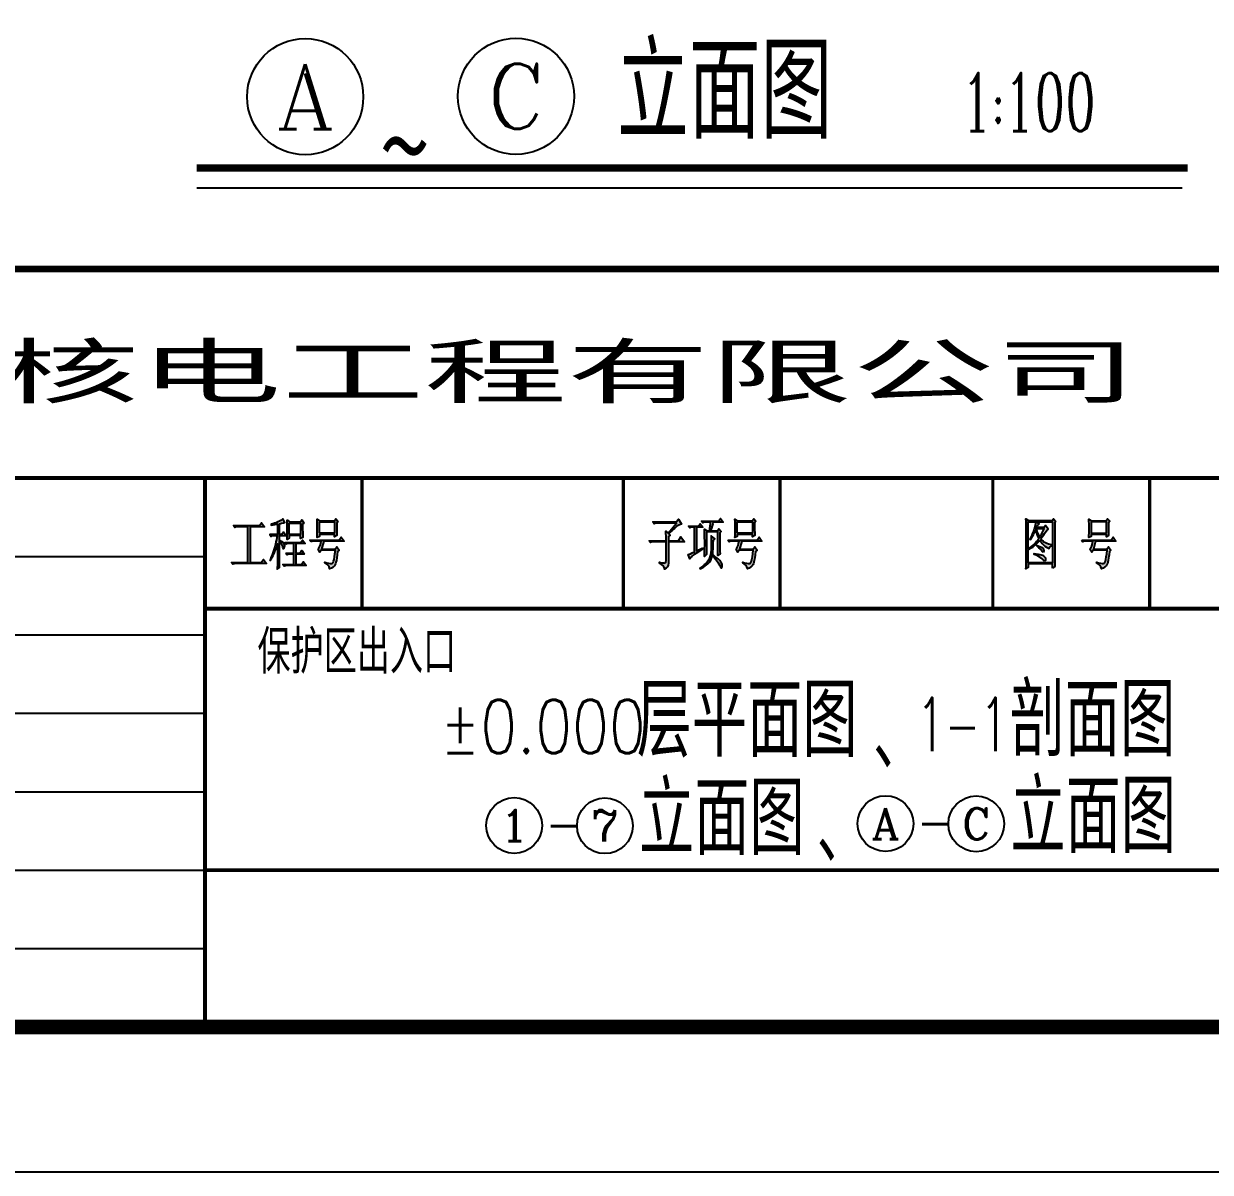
# Model space of a CAD drawing. Extents: x 535358 to 858566, y -185481 to -98609.
# Drawn here: x 758136 to 766307, y -162258 to -154350 of the extents above; entities that cross this region are included whole.
import ezdxf
from ezdxf.enums import TextEntityAlignment as Align

# ---------------------------------------------------------------- set-up
doc = ezdxf.new("R2010")
doc.units = 0
doc.header["$LTSCALE"] = 1000
doc.header["$MEASUREMENT"] = 0
doc.layers.get('0').update_dxf_attribs({"linetype": 'CONTINUOUS'})
for name, color, linetype in [('1', 3, 'CONTINUOUS'), ('AXIS', 3, 'CONTINUOUS'), ('AXIS_TEXT', 3, 'CONTINUOUS'), ('PUB_TEXT', 7, 'CONTINUOUS'), ('PUB_TITLE', 4, 'CONTINUOUS')]:
    doc.layers.add(name, color=color, linetype=linetype)
doc.styles.add('-华文新魏', font='SIMKAI.TTF', dxfattribs={"width": 1.5})
doc.styles.add('-宋体', font='SimSun.ttf', dxfattribs={"width": 0.8})
doc.styles.add('_COMPLEX', font='COMPLEX', dxfattribs={"width": 0.6125})
doc.styles.add('_OCHINESE', font='simplex.shx', dxfattribs={"bigfont": 'OCHINESE.shx'})
doc.styles.add('_SIMPLEX', font='SIMPLEX.shx', dxfattribs={"width": 0.8})
doc.styles.add('COMPLEX', font='COMPLEX.shx')
doc.styles.add('OCHINESE', font='TXT', dxfattribs={"width": 0.7, "height": 200, "bigfont": 'OCHINESE'})

# ---------------------------------------------------------------- blocks, each defined once
blk = doc.blocks.new('_axiso')
blk.add_circle((0, 0), 0.5)
at = {"layer": 'AXIS_TEXT', "style": 'COMPLEX', "width": 1.041667}
blk.add_attdef('A', text='', height=0.56, dxfattribs=at).set_placement((-0.25, -0.28), (0.25, -0.28), align=Align.FIT)

msp = doc.modelspace()

# ---------------------------------------------------------------- hatches: boundary and pattern name
at = {"layer": '1'}
h = msp.add_hatch(color=256, dxfattribs=at)
h.paths.add_polyline_path([(759694.2, -157813.7), (759792.8, -157813.7), (759774, -157786.8), (759760.4, -157806), (759581.1, -157806), (759589.2, -157818), (759599.9, -157814.6), (759610.6, -157813.7), (759678.4, -157813.7), (759678.4, -158059.6), (759566.2, -158059.6), (759574.7, -158071.5), (759584.9, -158068.1), (759595.6, -158067.3), (759806.5, -158067.3), (759786.4, -158038.7), (759771.9, -158059.6), (759694.2, -158059.6)])
h.paths.add_polyline_path([(759897, -157948.2), (759896.6, -157923), (759896.6, -157911), (759905.1, -157923.4), (759911.5, -157936.2), (759916.6, -157949.5), (759917.9, -157953.3), (759923.5, -157965.7), (759929.4, -157961.8), (759930.3, -157959.3), (759932.8, -157945.2), (759929, -157931.5), (759928.2, -157930.7), (759921.3, -157923), (759911.9, -157915.3), (759900, -157907.2), (759896.6, -157905.1), (759896.6, -157875.2), (759941, -157875.2), (759923.9, -157851.3), (759912.4, -157867.5), (759896.6, -157867.5), (759896.6, -157792.8), (759911.9, -157788.9), (759923.5, -157786.4), (759932, -157785.1), (759934.6, -157785.1), (759920.9, -157758.2), (759914.5, -157764.6), (759905.1, -157771), (759892.7, -157777.8), (759886.3, -157780.8), (759873.9, -157786), (759862.8, -157790.2), (759852.2, -157793.6), (759842.3, -157796.2), (759838.9, -157797.1), (759838.9, -157803), (759853.4, -157800.9), (759865.4, -157799.2), (759875.6, -157797.1), (759883.3, -157795.8), (759883.3, -157867.5), (759830.8, -157867.5), (759838.9, -157879.9), (759848.3, -157875.2), (759879.9, -157875.2), (759878.2, -157888.8), (759875.6, -157903.4), (759872.2, -157918.7), (759868.4, -157934.5), (759864.1, -157951.6), (759860.3, -157965.2), (759856, -157979.3), (759851.3, -157993.4), (759845.8, -158007.5), (759840.2, -158022), (759834.2, -158036.5), (759831.7, -158041.7), (759833.8, -158046.4), (759847.5, -158023.3), (759853.9, -158010.9), (759859.8, -157997.7), (759865.4, -157984), (759870.9, -157969.9), (759876.1, -157955), (759880.8, -157939.6), (759883.3, -157930.7), (759882.9, -157951.6), (759882.9, -158056.6), (759882.5, -158070.3), (759882.5, -158083.1), (759882, -158095), (759882, -158104.8), (759897.8, -158094.2), (759897.8, -158088.6), (759897.4, -158080.9), (759897.4, -158059.6), (759897, -158045.9)])
h.paths.add_polyline_path([(760056.2, -157797.1), (760065.6, -157788.1), (760051.1, -157767.2), (760041.7, -157780.8), (759964.9, -157780.8), (759949.1, -157767.2), (759949.5, -157783), (759949.5, -157783), (759949.9, -157799.2), (759950.3, -157815), (759950.3, -157849.1), (759949.9, -157865.4), (759949.9, -157881.2), (759949.5, -157896.9), (759949.1, -157902.1), (759964, -157893.1), (759964, -157875.2), (760042.6, -157875.2), (760042.6, -157894.8), (760057.1, -157887.1), (760057.1, -157878.2), (760056.6, -157866.2), (760056.6, -157851.3), (760056.2, -157832.9)])
h.paths.add_polyline_path([(759964, -157788.1), (760042.6, -157788.1), (760042.6, -157867.5), (759964, -157867.5)], flags=16)
h.paths.add_polyline_path([(760008.8, -157929), (760072.9, -157929), (760056.2, -157905.1), (760044.7, -157921.7), (759935.4, -157921.7), (759943.9, -157933.7), (759953.3, -157929), (759995.2, -157929), (759995.2, -157995.1), (759941.8, -157995.1), (759950.3, -158007.1), (759959.7, -158002.8), (759995.2, -158002.8), (759995.2, -158073.3), (759920, -158073.3), (759928.2, -158085.2), (759938.8, -158081.8), (759949.1, -158080.5), (760080.5, -158080.5), (760062.6, -158055.3), (760049.8, -158073.3), (760008.8, -158073.3), (760008.8, -158002.8), (760067.7, -158002.8), (760051.1, -157978.5), (760039.6, -157995.1), (760008.8, -157995.1)])
h.paths.add_polyline_path([(760291.4, -157837.6), (760291.4, -157786.8), (760299.5, -157776.1), (760285, -157758.2), (760275.6, -157773.2), (760171.5, -157773.2), (760156.1, -157761.2), (760156.5, -157776.6), (760156.5, -157792.4), (760157, -157808.6), (760157, -157841), (760156.5, -157857.2), (760156.5, -157873), (760156.1, -157888), (760156.1, -157888.8), (760171.5, -157881.2), (760171.5, -157866.2), (760276.5, -157866.2), (760276.5, -157882.9), (760292.3, -157873.5), (760291.9, -157864.9), (760291.9, -157853)])
h.paths.add_polyline_path([(760171.5, -157780.8), (760276.5, -157780.8), (760276.5, -157858.5), (760171.5, -157858.5)], flags=16)
h.paths.add_polyline_path([(760202.2, -157912.7), (760341.8, -157912.7), (760322.6, -157885.8), (760308.9, -157905.1), (760106.6, -157905.1), (760115.1, -157917), (760124.5, -157912.7), (760184.3, -157912.7), (760180.9, -157929.8), (760177, -157944.3), (760175.7, -157948.6), (760168.9, -157961.8), (760163.4, -157968.2), (760175.7, -157989.2), (760185.1, -157975.5), (760281.6, -157975.5), (760279, -158000.7), (760276.1, -158021.6), (760273.1, -158038.2), (760269.7, -158051.5), (760266.2, -158060), (760262.7, -158065.3), (760255.6, -158067.7), (760246.6, -158067.7), (760235.5, -158065.6), (760222.3, -158061.3), (760210.3, -158056.6), (760209.5, -158062.6), (760222.3, -158071.5), (760232.1, -158080.9), (760238.5, -158090.8), (760241.5, -158101), (760241.9, -158103.1), (760254.7, -158098), (760264.1, -158092.9), (760266.2, -158091.2), (760274.8, -158083.1), (760280.8, -158074.5), (760283.3, -158068.6), (760285.9, -158058.7), (760288.9, -158045.5), (760291.9, -158028), (760294.8, -158007.1), (760297.4, -157984.5), (760308.1, -157974.2), (760292.3, -157951.6), (760280.8, -157968.2), (760187.3, -157968.2)])
h = msp.add_hatch(color=256, dxfattribs=at)
h.paths.add_polyline_path([(762575.2, -158064.7), (762575.2, -157917), (762685.4, -157917), (762661.1, -157884.1), (762644.4, -157909.8), (762575.2, -157909.8), (762575.2, -157881.2), (762586.8, -157872.2), (762577.4, -157863.2), (762588.5, -157852.1), (762598.7, -157842.3), (762608.5, -157832.9), (762617.5, -157824.8), (762626, -157817.5), (762633.7, -157810.7), (762647, -157801.8), (762657.6, -157797.5), (762665.3, -157797.1), (762644.4, -157762.5), (762629.5, -157780.8), (762468.1, -157780.8), (762476.6, -157792.8), (762486.9, -157789.4), (762497.6, -157788.1), (762630.7, -157788.1), (762573.1, -157858.5), (762558.2, -157845.3), (762559.5, -157892.7), (762559.5, -157909.8), (762443.8, -157909.8), (762452.3, -157921.7), (762463, -157918.3), (762473.2, -157917), (762559.5, -157917), (762559.5, -158044.6), (762556.9, -158060.4), (762550.9, -158064.3), (762543.7, -158063.4), (762533.4, -158062.2), (762519.8, -158059.6), (762513.4, -158058.3), (762513.4, -158065.6), (762526.6, -158072.8), (762536.8, -158080.9), (762543.7, -158090.3), (762547.5, -158100.1), (762547.9, -158104.8), (762559.5, -158098), (762568, -158089), (762573.1, -158077.9)])
h.paths.add_polyline_path([(762838.6, -157849.6), (762915.9, -157849.6), (762915.9, -158011.8), (762930.8, -157999.8), (762930.4, -157983.2), (762929.6, -157951.6), (762929.6, -157855.5), (762939.4, -157846.6), (762922.3, -157827.4), (762912.9, -157842.3), (762865.5, -157842.3), (762871.5, -157822.7), (762876.6, -157806.4), (762880.9, -157793.2), (762884.3, -157783), (762884.7, -157782.1), (762951.8, -157782.1), (762933, -157756.5), (762919.3, -157774.9), (762803.6, -157774.9), (762812.2, -157786.8), (762822.8, -157783.4), (762833.1, -157782.1), (762865.5, -157782.1), (762864.7, -157793.2), (762863.4, -157807.7), (762861.3, -157825.7), (762859.6, -157842.3), (762839.5, -157842.3), (762823.7, -157830.4), (762824.1, -157845.3), (762824.5, -157860.7), (762824.5, -157892.7), (762825, -157909.3), (762825, -157943.9), (762824.5, -157961.4), (762824.5, -157977.6), (762824.1, -157993), (762824.1, -158007.5), (762823.7, -158017.8), (762838.6, -158004.1)])
h.paths.add_polyline_path([(762788.7, -157981.5), (762804.5, -157971.2), (762809.2, -157968.2), (762807, -157962.3), (762769.1, -157980.2), (762769.1, -157816.7), (762811.3, -157816.7), (762794.2, -157792.8), (762781.9, -157809), (762713.6, -157809), (762722.1, -157821), (762732.3, -157817.5), (762743, -157816.7), (762755.4, -157816.7), (762755.4, -157986.2), (762739.2, -157993.9), (762726.8, -157999.4), (762717.4, -158003.2), (762711.4, -158005.4), (762710.6, -158005.8), (762722.9, -158034), (762728.5, -158024.6), (762735.8, -158017.8), (762739.6, -158014.8), (762745.6, -158010.5), (762753.3, -158004.9), (762763.1, -157998.1), (762775, -157990.4)])
h.paths.add_polyline_path([(762877.5, -158016), (762879.2, -158006.7), (762880.9, -157994.7), (762882.2, -157981), (762883.5, -157964.8), (762883.9, -157946.9), (762884.3, -157927.3), (762884.7, -157906.8), (762894.1, -157896.1), (762869.8, -157876.5), (762870.2, -157893.5), (762870.2, -157926), (762869.4, -157957.6), (762868.9, -157972.5), (762867.2, -157990.9), (762864.2, -158007.1), (762860.8, -158021.6), (762856.1, -158034.4), (762852.3, -158043.4), (762846.7, -158051.5), (762840.3, -158059.6), (762832.2, -158068.1), (762822.4, -158076.7), (762811.3, -158085.2), (762798.9, -158093.7), (762791.3, -158098.9), (762794.2, -158103.1), (762807.5, -158096.3), (762819, -158089.5), (762829.2, -158082.6), (762838.6, -158076.2), (762846.7, -158069.4), (762851, -158065.6), (762859.6, -158055.7), (762866.4, -158044.2), (762872.4, -158031)])
h.paths.add_polyline_path([(762919.3, -158037.8), (762908.6, -158028.9), (762895.4, -158018.2), (762885.6, -158010.1), (762883.5, -158014.8), (762893.7, -158028), (762902.7, -158039.5), (762909.9, -158049.3), (762915, -158056.6), (762922.7, -158069), (762929.6, -158081.4), (762933.8, -158089.5), (762940.7, -158098.9), (762945.3, -158089.9), (762945.8, -158074.5), (762941.1, -158061.3), (762939.4, -158058.3), (762934.7, -158052.8), (762928.3, -158045.9)])
h.paths.add_polyline_path([(763169, -157837.6), (763169, -157786.8), (763177.2, -157776.1), (763162.6, -157758.2), (763153.2, -157773.2), (763049.5, -157773.2), (763033.7, -157761.2), (763034.1, -157776.6), (763034.6, -157792.4), (763034.6, -157857.2), (763034.1, -157873), (763033.7, -157888), (763033.7, -157888.8), (763049.5, -157881.2), (763049.5, -157866.2), (763154.1, -157866.2), (763154.1, -157882.9), (763169.9, -157873.5), (763169.5, -157864.9), (763169.5, -157853)])
h.paths.add_polyline_path([(763049.5, -157780.8), (763154.1, -157780.8), (763154.1, -157858.5), (763049.5, -157858.5)], flags=16)
h.paths.add_polyline_path([(763079.8, -157912.7), (763219.4, -157912.7), (763200.2, -157885.8), (763187, -157905.1), (762984.2, -157905.1), (762992.7, -157917), (763002.1, -157912.7), (763061.9, -157912.7), (763058.5, -157929.8), (763055.1, -157944.3), (763053.4, -157948.6), (763046.5, -157961.8), (763041, -157968.2), (763053.4, -157989.2), (763063.2, -157975.5), (763159.7, -157975.5), (763156.7, -158000.7), (763153.7, -158021.6), (763150.7, -158038.2), (763147.3, -158051.5), (763143.9, -158060), (763140.4, -158065.1), (763139.6, -158065.6), (763133.2, -158067.7), (763124.2, -158067.7), (763113.5, -158065.6), (763099.9, -158061.3), (763088.4, -158056.6), (763087.1, -158062.6), (763099.9, -158071.5), (763109.7, -158080.9), (763116.1, -158090.8), (763119.5, -158101), (763119.5, -158103.1), (763132.3, -158098), (763141.7, -158092.9), (763143.9, -158091.2), (763152.4, -158083.1), (763158.4, -158074.5), (763160.9, -158068.6), (763163.5, -158058.7), (763166.5, -158045.5), (763169.5, -158028), (763172.5, -158007.1), (763175.4, -157984.5), (763185.7, -157974.2), (763169.9, -157951.6), (763158.4, -157968.2), (763064.9, -157968.2)])
h = msp.add_hatch(color=256, dxfattribs=at)
h.paths.add_polyline_path([(765235.7, -158040.8), (765235.7, -157785.1), (765242.1, -157776.1), (765227.6, -157758.2), (765219, -157771.9), (765054.3, -157771.9), (765037.6, -157758.2), (765038, -157775.3), (765038.5, -157791.5), (765038.5, -158074.1), (765038, -158089.9), (765037.6, -158103.1), (765053.4, -158094.2), (765053.4, -158068.6), (765221.2, -158068.6), (765221.2, -158100.1), (765237, -158088.2), (765236.1, -158073.3), (765236.1, -158057.5)])
h.paths.add_polyline_path([(765053.4, -157971.2), (765064.1, -157965.7), (765074.3, -157959.7), (765084.6, -157953.3), (765094.4, -157946), (765103.8, -157938.4), (765113.2, -157929.8), (765122.6, -157920.9), (765131.5, -157911.5), (765132.8, -157909.8), (765141.4, -157920.4), (765149.9, -157930.2), (765158.9, -157939.2), (765168.2, -157946.9), (765178.1, -157953.7), (765188.7, -157959.3), (765198.1, -157963.5), (765202.8, -157953.3), (765212.6, -157946), (765216.9, -157944.3), (765216.9, -157938.4), (765204.1, -157936.6), (765192.6, -157934.1), (765181.5, -157930.2), (765171.2, -157925.1), (765161.8, -157919.1), (765153.3, -157911.5), (765145.2, -157902.9), (765141.4, -157897.8), (765150.3, -157884.1), (765158, -157871.8), (765164.8, -157860.7), (765169.5, -157852.6), (765178.1, -157841), (765187, -157833.3), (765190.9, -157831.6), (765172.9, -157804.7), (765163.5, -157819.7), (765111, -157819.7), (765117, -157806.4), (765119.2, -157803), (765127.7, -157794.1), (765107.6, -157779.1), (765221.2, -157779.1), (765221.2, -158061.3), (765053.4, -158061.3)], flags=16)
h.paths.add_polyline_path([(765093.1, -158004.1), (765093.1, -157998.1), (765121.3, -158002.4), (765133.2, -158004.9), (765143.1, -158007.5), (765151.6, -158010.1), (765158, -158013.1), (765164, -158017.8), (765171.2, -158028.4), (765172.9, -158041.7), (765172.1, -158046.8), (765167.4, -158051.5), (765158, -158043.4), (765156.3, -158040.8), (765150.3, -158035.3), (765142.2, -158029.3), (765132.4, -158023.3), (765121.3, -158016.9), (765108.1, -158010.5)], flags=0)
h.paths.add_polyline_path([(765053.4, -157965.2), (765053.4, -157779.1), (765105.5, -157779.1), (765104.2, -157790.2), (765100.8, -157804.7), (765095.7, -157822.2), (765093.1, -157830.4), (765088.4, -157844.4), (765082.9, -157858.5), (765077.3, -157872.2), (765071.3, -157885.8), (765064.9, -157899.1), (765067.9, -157902.1), (765075.2, -157891), (765082.4, -157879), (765089.3, -157866.6), (765096.1, -157853.4), (765102.1, -157839.7), (765103.8, -157836.3), (765107.2, -157850), (765111.9, -157864.1), (765117.4, -157878.2), (765123.4, -157892.7), (765125.6, -157897.8), (765118.7, -157906.8), (765111, -157915.7), (765102.5, -157924.7), (765093.5, -157933.7), (765083.7, -157942.2), (765073.5, -157950.3), (765062.4, -157958.8)], flags=16)
h.paths.add_polyline_path([(765114, -157948.6), (765115.3, -157942.6), (765121.3, -157944.3), (765134.1, -157949), (765144.3, -157953.3), (765152, -157957.6), (765159.3, -157967), (765160.1, -157981.5), (765156.7, -157991.3), (765149.9, -157984.5), (765144.3, -157977.6), (765136.7, -157969.1), (765126.4, -157959.7)], flags=0)
h.paths.add_polyline_path([(765132.8, -157885.8), (765127.3, -157876), (765121.3, -157864.1), (765115.7, -157850), (765109.8, -157833.3), (765107.6, -157827.4), (765163.5, -157827.4), (765157.1, -157842.3), (765150.3, -157856), (765143.9, -157868.3), (765137.1, -157879.9)], flags=16)
h.paths.add_polyline_path([(765606.2, -157837.6), (765606.2, -157786.8), (765614.3, -157776.1), (765599.8, -157758.2), (765590.4, -157773.2), (765486.7, -157773.2), (765470.9, -157761.2), (765471.3, -157776.6), (765471.8, -157792.4), (765471.8, -157857.2), (765471.3, -157873), (765470.9, -157888), (765470.9, -157888.8), (765486.7, -157881.2), (765486.7, -157866.2), (765591.3, -157866.2), (765591.3, -157882.9), (765607.1, -157873.5), (765606.7, -157864.9), (765606.7, -157853)])
h.paths.add_polyline_path([(765486.7, -157780.8), (765591.3, -157780.8), (765591.3, -157858.5), (765486.7, -157858.5)], flags=16)
h.paths.add_polyline_path([(765517, -157912.7), (765656.6, -157912.7), (765637.8, -157885.8), (765624.2, -157905.1), (765421.4, -157905.1), (765429.9, -157917), (765439.3, -157912.7), (765499.1, -157912.7), (765495.7, -157929.8), (765492.2, -157944.3), (765490.5, -157948.6), (765483.7, -157961.8), (765478.2, -157968.2), (765490.5, -157989.2), (765500.4, -157975.5), (765596.8, -157975.5), (765593.8, -158000.7), (765590.9, -158021.6), (765587.9, -158038.2), (765584.5, -158051.5), (765581, -158060), (765577.5, -158065.3), (765570.4, -158067.7), (765561.4, -158067.7), (765550.7, -158065.6), (765537.1, -158061.3), (765525.5, -158056.6), (765524.3, -158062.6), (765537.1, -158071.5), (765546.9, -158080.9), (765553.3, -158090.8), (765556.7, -158101), (765556.7, -158103.1), (765569.5, -158098), (765578.9, -158092.9), (765581, -158091.2), (765589.6, -158083.1), (765595.6, -158074.5), (765598.1, -158068.6), (765600.7, -158058.7), (765603.7, -158045.5), (765606.7, -158028), (765609.6, -158007.1), (765612.6, -157984.5), (765622.9, -157974.2), (765607.1, -157951.6), (765595.6, -157968.2), (765502.5, -157968.2)])

# ---------------------------------------------------------------- linework, layer by layer
for p, q in [((753984.3, -158018.4), (759384.3, -158018.4)), ((754704.3, -158558.4), (759384.3, -158558.4)), ((753984.3, -159098.4), (759384.3, -159098.4)), ((754704.3, -159638.4), (759384.3, -159638.4)), ((753984.3, -160178.4), (759384.3, -160178.4)), ((753984.3, -160718.4), (759384.3, -160718.4))]:
    msp.add_line(p, q, dxfattribs=at)
at = {"layer": '1', "const_width": 45}
msp.add_lwpolyline([(753984.3, -156038.8), (770184.3, -156038.8), (770184.3, -161258.4), (753984.3, -161258.4)], close=True, dxfattribs=at)
at = {"layer": '1'}
for points, const_width in [([(753984.3, -157478.4), (770184.3, -157478.4)], 27), ([(759384.3, -157478.4), (759384.3, -161258.4)], 27), ([(760464.3, -157478.4), (760464.3, -158378.4)], 22.5), ([(762264.3, -157478.4), (762264.3, -158378.4)], 22.5), ([(763344.3, -157478.4), (763344.3, -158378.4)], 22.5), ([(764809.3, -157478.4), (764809.3, -158378.4)], 22.5), ([(765889.3, -157478.4), (765889.3, -158378.4)], 22.5), ([(759384.3, -158378.4), (770184.3, -158378.4)], 27), ([(759370.3, -160178.2), (767454.8, -160178.2)], 27)]:
    msp.add_lwpolyline(points, dxfattribs=dict(at, const_width=const_width))
for points in [[(759916.6, -157949.5), (759917.9, -157953.3), (759923.5, -157965.7), (759929.4, -157961.8), (759930.3, -157959.3), (759932.8, -157945.2), (759929, -157931.5), (759928.2, -157930.7), (759921.3, -157923), (759911.9, -157915.3), (759900, -157907.2), (759896.6, -157905.1), (759896.6, -157875.2), (759941, -157875.2), (759923.9, -157851.3), (759912.4, -157867.5), (759896.6, -157867.5), (759896.6, -157792.8), (759911.9, -157788.9), (759923.5, -157786.4), (759932, -157785.1), (759934.6, -157785.1), (759920.9, -157758.2), (759914.5, -157764.6), (759905.1, -157771), (759892.7, -157777.8), (759886.3, -157780.8), (759873.9, -157786), (759862.8, -157790.2), (759852.2, -157793.6), (759842.3, -157796.2), (759838.9, -157797.1), (759838.9, -157803), (759853.4, -157800.9), (759865.4, -157799.2), (759875.6, -157797.1), (759883.3, -157795.8), (759883.3, -157867.5), (759830.8, -157867.5), (759838.9, -157879.9), (759848.3, -157875.2), (759879.9, -157875.2), (759878.2, -157888.8), (759875.6, -157903.4), (759872.2, -157918.7), (759868.4, -157934.5), (759864.1, -157951.6), (759860.3, -157965.2), (759856, -157979.3), (759851.3, -157993.4), (759845.8, -158007.5), (759840.2, -158022), (759834.2, -158036.5), (759831.7, -158041.7), (759833.8, -158046.4), (759847.5, -158023.3), (759853.9, -158010.9), (759859.8, -157997.7), (759865.4, -157984), (759870.9, -157969.9), (759876.1, -157955), (759880.8, -157939.6), (759883.3, -157930.7), (759882.9, -157951.6), (759882.9, -158056.6), (759882.5, -158070.3), (759882.5, -158083.1), (759882, -158095), (759882, -158104.8), (759897.8, -158094.2), (759897.8, -158088.6), (759897.4, -158080.9), (759897.4, -158059.6), (759897, -158045.9), (759897, -157948.2), (759896.6, -157923), (759896.6, -157911), (759905.1, -157923.4), (759911.5, -157936.2)], [(760171.5, -157773.2), (760275.6, -157773.2), (760285, -157758.2), (760299.5, -157776.1), (760291.4, -157786.8), (760291.4, -157837.6), (760291.9, -157853), (760291.9, -157864.9), (760292.3, -157873.5), (760276.5, -157882.9), (760276.5, -157866.2), (760171.5, -157866.2), (760171.5, -157881.2), (760156.1, -157888.8), (760156.1, -157888), (760156.5, -157873), (760156.5, -157857.2), (760157, -157841), (760157, -157808.6), (760156.5, -157792.4), (760156.5, -157776.6), (760156.1, -157761.2)], [(760171.5, -157858.5), (760171.5, -157780.8), (760276.5, -157780.8), (760276.5, -157858.5)], [(762633.7, -157810.7), (762626, -157817.5), (762617.5, -157824.8), (762608.5, -157832.9), (762598.7, -157842.3), (762588.5, -157852.1), (762577.4, -157863.2), (762586.8, -157872.2), (762575.2, -157881.2), (762575.2, -157909.8), (762644.4, -157909.8), (762661.1, -157884.1), (762685.4, -157917), (762575.2, -157917), (762575.2, -158064.7), (762573.1, -158077.9), (762568, -158089), (762559.5, -158098), (762547.9, -158104.8), (762547.5, -158100.1), (762543.7, -158090.3), (762536.8, -158080.9), (762526.6, -158072.8), (762513.4, -158065.6), (762513.4, -158058.3), (762519.8, -158059.6), (762533.4, -158062.2), (762543.7, -158063.4), (762550.9, -158064.3), (762556.9, -158060.4), (762559.5, -158044.6), (762559.5, -157917), (762473.2, -157917), (762463, -157918.3), (762452.3, -157921.7), (762443.8, -157909.8), (762559.5, -157909.8), (762559.5, -157892.7), (762558.2, -157845.3), (762573.1, -157858.5), (762630.7, -157788.1), (762497.6, -157788.1), (762486.9, -157789.4), (762476.6, -157792.8), (762468.1, -157780.8), (762629.5, -157780.8), (762644.4, -157762.5), (762665.3, -157797.1), (762657.6, -157797.5), (762647, -157801.8)], [(762824.1, -157993), (762824.5, -157977.6), (762824.5, -157961.4), (762825, -157943.9), (762825, -157909.3), (762824.5, -157892.7), (762824.5, -157860.7), (762824.1, -157845.3), (762823.7, -157830.4), (762839.5, -157842.3), (762859.6, -157842.3), (762861.3, -157825.7), (762863.4, -157807.7), (762864.7, -157793.2), (762865.5, -157782.1), (762833.1, -157782.1), (762822.8, -157783.4), (762812.2, -157786.8), (762803.6, -157774.9), (762919.3, -157774.9), (762933, -157756.5), (762951.8, -157782.1), (762884.7, -157782.1), (762884.3, -157783), (762880.9, -157793.2), (762876.6, -157806.4), (762871.5, -157822.7), (762865.5, -157842.3), (762912.9, -157842.3), (762922.3, -157827.4), (762939.4, -157846.6), (762929.6, -157855.5), (762929.6, -157951.6), (762930.4, -157983.2), (762930.8, -157999.8), (762915.9, -158011.8), (762915.9, -157849.6), (762838.6, -157849.6), (762838.6, -158004.1), (762823.7, -158017.8), (762824.1, -158007.5)], [(763153.2, -157773.2), (763162.6, -157758.2), (763177.2, -157776.1), (763169, -157786.8), (763169, -157837.6), (763169.5, -157853), (763169.5, -157864.9), (763169.9, -157873.5), (763154.1, -157882.9), (763154.1, -157866.2), (763049.5, -157866.2), (763049.5, -157881.2), (763033.7, -157888.8), (763033.7, -157888), (763034.1, -157873), (763034.6, -157857.2), (763034.6, -157792.4), (763034.1, -157776.6), (763033.7, -157761.2), (763049.5, -157773.2)], [(763049.5, -157858.5), (763049.5, -157780.8), (763154.1, -157780.8), (763154.1, -157858.5)], [(765221.2, -158100.1), (765221.2, -158068.6), (765053.4, -158068.6), (765053.4, -158094.2), (765037.6, -158103.1), (765038, -158089.9), (765038.5, -158074.1), (765038.5, -157791.5), (765038, -157775.3), (765037.6, -157758.2), (765054.3, -157771.9), (765219, -157771.9), (765227.6, -157758.2), (765242.1, -157776.1), (765235.7, -157785.1), (765235.7, -158040.8), (765236.1, -158057.5), (765236.1, -158073.3), (765237, -158088.2)], [(765107.2, -157850), (765111.9, -157864.1), (765117.4, -157878.2), (765123.4, -157892.7), (765125.6, -157897.8), (765118.7, -157906.8), (765111, -157915.7), (765102.5, -157924.7), (765093.5, -157933.7), (765083.7, -157942.2), (765073.5, -157950.3), (765062.4, -157958.8), (765053.4, -157965.2), (765053.4, -157779.1), (765105.5, -157779.1), (765104.2, -157790.2), (765100.8, -157804.7), (765095.7, -157822.2), (765093.1, -157830.4), (765088.4, -157844.4), (765082.9, -157858.5), (765077.3, -157872.2), (765071.3, -157885.8), (765064.9, -157899.1), (765067.9, -157902.1), (765075.2, -157891), (765082.4, -157879), (765089.3, -157866.6), (765096.1, -157853.4), (765102.1, -157839.7), (765103.8, -157836.3)], [(765168.2, -157946.9), (765178.1, -157953.7), (765188.7, -157959.3), (765198.1, -157963.5), (765202.8, -157953.3), (765212.6, -157946), (765216.9, -157944.3), (765216.9, -157938.4), (765204.1, -157936.6), (765192.6, -157934.1), (765181.5, -157930.2), (765171.2, -157925.1), (765161.8, -157919.1), (765153.3, -157911.5), (765145.2, -157902.9), (765141.4, -157897.8), (765150.3, -157884.1), (765158, -157871.8), (765164.8, -157860.7), (765169.5, -157852.6), (765178.1, -157841), (765187, -157833.3), (765190.9, -157831.6), (765172.9, -157804.7), (765163.5, -157819.7), (765111, -157819.7), (765117, -157806.4), (765119.2, -157803), (765127.7, -157794.1), (765107.6, -157779.1), (765221.2, -157779.1), (765221.2, -158061.3), (765053.4, -158061.3), (765053.4, -157971.2), (765064.1, -157965.7), (765074.3, -157959.7), (765084.6, -157953.3), (765094.4, -157946), (765103.8, -157938.4), (765113.2, -157929.8), (765122.6, -157920.9), (765131.5, -157911.5), (765132.8, -157909.8), (765141.4, -157920.4), (765149.9, -157930.2), (765158.9, -157939.2)], [(765590.4, -157773.2), (765599.8, -157758.2), (765614.3, -157776.1), (765606.2, -157786.8), (765606.2, -157837.6), (765606.7, -157853), (765606.7, -157864.9), (765607.1, -157873.5), (765591.3, -157882.9), (765591.3, -157866.2), (765486.7, -157866.2), (765486.7, -157881.2), (765470.9, -157888.8), (765470.9, -157888), (765471.3, -157873), (765471.8, -157857.2), (765471.8, -157792.4), (765471.3, -157776.6), (765470.9, -157761.2), (765486.7, -157773.2)], [(765591.3, -157858.5), (765591.3, -157780.8), (765486.7, -157780.8), (765486.7, -157858.5)], [(759595.6, -158067.3), (759584.9, -158068.1), (759574.7, -158071.5), (759566.2, -158059.6), (759678.4, -158059.6), (759678.4, -157813.7), (759610.6, -157813.7), (759599.9, -157814.6), (759589.2, -157818), (759581.1, -157806), (759760.4, -157806), (759774, -157786.8), (759792.8, -157813.7), (759694.2, -157813.7), (759694.2, -158059.6), (759771.9, -158059.6), (759786.4, -158038.7), (759806.5, -158067.3)], [(759964, -157867.5), (759964, -157788.1), (760042.6, -157788.1), (760042.6, -157867.5)], [(762735.8, -158017.8), (762728.5, -158024.6), (762722.9, -158034), (762710.6, -158005.8), (762711.4, -158005.4), (762717.4, -158003.2), (762726.8, -157999.4), (762739.2, -157993.9), (762755.4, -157986.2), (762755.4, -157816.7), (762743, -157816.7), (762732.3, -157817.5), (762722.1, -157821), (762713.6, -157809), (762781.9, -157809), (762794.2, -157792.8), (762811.3, -157816.7), (762769.1, -157816.7), (762769.1, -157980.2), (762807, -157962.3), (762809.2, -157968.2), (762804.5, -157971.2), (762788.7, -157981.5), (762775, -157990.4), (762763.1, -157998.1), (762753.3, -158004.9), (762745.6, -158010.5), (762739.6, -158014.8)], [(765137.1, -157879.9), (765143.9, -157868.3), (765150.3, -157856), (765157.1, -157842.3), (765163.5, -157827.4), (765107.6, -157827.4), (765109.8, -157833.3), (765115.7, -157850), (765121.3, -157864.1), (765127.3, -157876), (765132.8, -157885.8)], [(760008.8, -157995.1), (760039.6, -157995.1), (760051.1, -157978.5), (760067.7, -158002.8), (760008.8, -158002.8), (760008.8, -158073.3), (760049.8, -158073.3), (760062.6, -158055.3), (760080.5, -158080.5), (759949.1, -158080.5), (759938.8, -158081.8), (759928.2, -158085.2), (759920, -158073.3), (759995.2, -158073.3), (759995.2, -158002.8), (759959.7, -158002.8), (759950.3, -158007.1), (759941.8, -157995.1), (759995.2, -157995.1), (759995.2, -157929), (759953.3, -157929), (759943.9, -157933.7), (759935.4, -157921.7), (760044.7, -157921.7), (760056.2, -157905.1), (760072.9, -157929), (760008.8, -157929)], [(760115.1, -157917), (760106.6, -157905.1), (760308.9, -157905.1), (760322.6, -157885.8), (760341.8, -157912.7), (760202.2, -157912.7), (760187.3, -157968.2), (760280.8, -157968.2), (760292.3, -157951.6), (760308.1, -157974.2), (760297.4, -157984.5), (760294.8, -158007.1), (760291.9, -158028), (760288.9, -158045.5), (760285.9, -158058.7), (760283.3, -158068.6), (760280.8, -158074.5), (760274.8, -158083.1), (760266.2, -158091.2), (760264.1, -158092.9), (760254.7, -158098), (760241.9, -158103.1), (760241.5, -158101), (760238.5, -158090.8), (760232.1, -158080.9), (760222.3, -158071.5), (760209.5, -158062.6), (760210.3, -158056.6), (760222.3, -158061.3), (760235.5, -158065.6), (760246.6, -158067.7), (760255.6, -158067.7), (760262, -158065.6), (760262.8, -158065.1), (760266.2, -158060), (760269.7, -158051.5), (760273.1, -158038.2), (760276.1, -158021.6), (760279, -158000.7), (760281.6, -157975.5), (760185.1, -157975.5), (760175.7, -157989.2), (760163.4, -157968.2), (760168.9, -157961.8), (760175.7, -157948.6), (760177, -157944.3), (760180.9, -157929.8), (760184.3, -157912.7), (760124.5, -157912.7)], [(762851, -158065.6), (762859.6, -158055.7), (762866.4, -158044.2), (762872.4, -158031), (762877.5, -158016), (762879.2, -158006.7), (762880.9, -157994.7), (762882.2, -157981), (762883.5, -157964.8), (762883.9, -157946.9), (762884.3, -157927.3), (762884.7, -157906.8), (762894.1, -157896.1), (762869.8, -157876.5), (762870.2, -157893.5), (762870.2, -157926), (762869.4, -157957.6), (762868.9, -157972.5), (762867.2, -157990.9), (762864.2, -158007.1), (762860.8, -158021.6), (762856.1, -158034.4), (762852.3, -158043.4), (762846.7, -158051.5), (762840.3, -158059.6), (762832.2, -158068.1), (762822.4, -158076.7), (762811.3, -158085.2), (762798.9, -158093.7), (762791.3, -158098.9), (762794.2, -158103.1), (762807.5, -158096.3), (762819, -158089.5), (762829.2, -158082.6), (762838.6, -158076.2), (762846.7, -158069.4)], [(762984.2, -157905.1), (763187, -157905.1), (763200.2, -157885.8), (763219.4, -157912.7), (763079.8, -157912.7), (763064.9, -157968.2), (763158.4, -157968.2), (763169.9, -157951.6), (763185.7, -157974.2), (763175.4, -157984.5), (763172.5, -158007.1), (763169.5, -158028), (763166.5, -158045.5), (763163.5, -158058.7), (763160.9, -158068.6), (763158.4, -158074.5), (763152.4, -158083.1), (763143.9, -158091.2), (763141.7, -158092.9), (763132.3, -158098), (763119.5, -158103.1), (763119.5, -158101), (763116.1, -158090.8), (763109.7, -158080.9), (763099.9, -158071.5), (763087.1, -158062.6), (763088.4, -158056.6), (763099.9, -158061.3), (763113.5, -158065.6), (763124.2, -158067.7), (763133.2, -158067.7), (763139.6, -158065.6), (763140.4, -158065.1), (763143.9, -158060), (763147.3, -158051.5), (763150.7, -158038.2), (763153.7, -158021.6), (763156.7, -158000.7), (763159.7, -157975.5), (763063.2, -157975.5), (763053.4, -157989.2), (763041, -157968.2), (763046.5, -157961.8), (763053.4, -157948.6), (763055.1, -157944.3), (763058.5, -157929.8), (763061.9, -157912.7), (763002.1, -157912.7), (762992.7, -157917)], [(765156.7, -157991.3), (765149.9, -157984.5), (765144.3, -157977.6), (765136.7, -157969.1), (765126.4, -157959.7), (765114, -157948.6), (765115.3, -157942.6), (765121.3, -157944.3), (765134.1, -157949), (765144.3, -157953.3), (765152, -157957.6), (765159.3, -157967), (765160.1, -157981.5)], [(765421.4, -157905.1), (765624.2, -157905.1), (765637.8, -157885.8), (765656.6, -157912.7), (765517, -157912.7), (765502.5, -157968.2), (765595.6, -157968.2), (765607.1, -157951.6), (765622.9, -157974.2), (765612.6, -157984.5), (765609.6, -158007.1), (765606.7, -158028), (765603.7, -158045.5), (765600.7, -158058.7), (765598.1, -158068.6), (765595.6, -158074.5), (765589.6, -158083.1), (765581, -158091.2), (765578.9, -158092.9), (765569.5, -158098), (765556.7, -158103.1), (765556.7, -158101), (765553.3, -158090.8), (765546.9, -158080.9), (765537.1, -158071.5), (765524.3, -158062.6), (765525.5, -158056.6), (765537.1, -158061.3), (765550.7, -158065.6), (765561.4, -158067.7), (765570.4, -158067.7), (765576.8, -158065.6), (765577.6, -158065.1), (765581, -158060), (765584.5, -158051.5), (765587.9, -158038.2), (765590.9, -158021.6), (765593.8, -158000.7), (765596.8, -157975.5), (765500.4, -157975.5), (765490.5, -157989.2), (765478.2, -157968.2), (765483.7, -157961.8), (765490.5, -157948.6), (765492.2, -157944.3), (765495.7, -157929.8), (765499.1, -157912.7), (765439.3, -157912.7), (765429.9, -157917)], [(762902.7, -158039.5), (762909.9, -158049.3), (762915, -158056.6), (762922.7, -158069), (762929.6, -158081.4), (762933.8, -158089.5), (762940.7, -158098.9), (762945.4, -158089.9), (762945.4, -158089.5), (762945.8, -158074.5), (762941.1, -158061.3), (762939.4, -158058.3), (762934.7, -158052.8), (762928.3, -158045.9), (762919.3, -158037.8), (762908.6, -158028.9), (762895.4, -158018.2), (762885.6, -158010.1), (762883.5, -158014.8), (762893.7, -158028)], [(765167.4, -158051.5), (765158, -158043.4), (765156.3, -158040.8), (765150.3, -158035.3), (765142.2, -158029.3), (765132.4, -158023.3), (765121.3, -158016.9), (765108.1, -158010.5), (765093.1, -158004.1), (765093.1, -157998.1), (765121.3, -158002.4), (765133.2, -158004.9), (765143.1, -158007.5), (765151.6, -158010.1), (765158, -158013.1), (765164, -158017.8), (765171.2, -158028.4), (765172.9, -158041.7), (765172.1, -158046.8)]]:
    msp.add_lwpolyline(points, close=True, dxfattribs=at)
for points in [[(759949.1, -157767.2), (759964.9, -157780.8), (760041.7, -157780.8), (760051.1, -157767.2), (760065.6, -157788.1), (760056.2, -157797.1), (760056.2, -157832.9), (760056.6, -157851.3), (760056.6, -157866.2), (760057.1, -157878.2), (760057.1, -157887.1), (760042.6, -157894.8), (760042.6, -157875.2), (759964, -157875.2), (759964, -157893.1), (759949.1, -157902.1), (759949.5, -157896.9), (759949.9, -157881.2), (759949.9, -157865.4), (759950.3, -157849.1), (759950.3, -157815), (759949.9, -157799.2), (759949.5, -157783)], [(759949.5, -157783), (759949.1, -157767.2)]]:
    msp.add_lwpolyline(points, dxfattribs=at)
at = {"layer": 'PUB_TEXT', "const_width": 50}
msp.add_lwpolyline([(759327.4, -155344), (766151.4, -155344)], dxfattribs=at)
at = {"layer": 'PUB_TEXT'}
msp.add_lwpolyline([(759327.4, -155480.8), (766113.2, -155480.8)], dxfattribs=at)
at = {"layer": 'PUB_TITLE'}
msp.add_lwpolyline([(711784.3, -162258.4), (711784.3, -120258.4), (771184.3, -120258.4), (771184.3, -162258.4)], close=True, dxfattribs=at)
at = {"layer": 'PUB_TITLE', "const_width": 100}
msp.add_lwpolyline([(714284.3, -161258.4), (770184.3, -161258.4), (770184.3, -121258.4), (714284.3, -121258.4)], close=True, dxfattribs=at)

# ---------------------------------------------------------------- block references
at = {"layer": 'AXIS'}
for p, xscale, yscale, zscale in [((760074.1, -154853), 800, 800, 800), ((764070.6, -159857.9), 384, 384, 384)]:
    msp.add_blockref('_axiso', p, dxfattribs=dict(at, xscale=xscale, yscale=yscale, zscale=zscale)).add_auto_attribs({'A': 'A'})
ref = msp.add_blockref('_axiso', (761525.4, -154850.2), dxfattribs=dict(at, xscale=800, yscale=800, zscale=800, rotation=180))
ref.add_attrib('A', 'C', dxfattribs={"layer": 'AXIS_TEXT', "height": 448, "style": 'COMPLEX', "width": 1.25}).set_placement((761325.4, -155074.2), (761725.4, -155074.2), align=Align.FIT)
ref = msp.add_blockref('_axiso', (761513.3, -159871.1), dxfattribs=dict(at, xscale=384, yscale=384, zscale=384))
ref.add_attrib('A', '1', dxfattribs={"layer": 'AXIS_TEXT', "height": 215, "style": 'COMPLEX', "width": 2.083333}).set_placement((761417.3, -159978.6), (761609.3, -159978.6), align=Align.FIT)
ref = msp.add_blockref('_axiso', (762138, -159872.7), dxfattribs=dict(at, xscale=384, yscale=384, zscale=384))
ref.add_attrib('A', '7', dxfattribs={"layer": 'AXIS_TEXT', "height": 215, "style": 'COMPLEX', "width": 1.339286}).set_placement((762042, -159980.2), (762234, -159980.2), align=Align.FIT)
ref = msp.add_blockref('_axiso', (764695.3, -159859.5), dxfattribs=dict(at, xscale=384, yscale=384, zscale=384))
ref.add_attrib('A', 'C', dxfattribs={"layer": 'AXIS_TEXT', "height": 215, "style": 'COMPLEX', "width": 1.25}).set_placement((764599.3, -159967), (764791.3, -159967), align=Align.FIT)

# ---------------------------------------------------------------- texts
at = {"layer": 'AXIS', "color": 0, "style": '_COMPLEX', "width": 0.6}
for p in [(761723.4, -160046.7), (764280.7, -160033.4)]:
    msp.add_text('-', height=400, dxfattribs=at).set_placement(p)
at = {"layer": 'PUB_TEXT'}
for s, height, style, width, p in [('立面图', 650, '_OCHINESE', 0.8, (762221.9, -155142.5)), ('1:100', 400, '_COMPLEX', 0.6125, (764593.2, -155090, -2354.2)), ('~', 600, '-宋体', 0.8, (760596.5, -155493.7)), ('中国核电工程有限公司', 360, '-华文新魏', 2, (755983, -156924.4)), ('保护区出入口', 300, '_OCHINESE', 0.8, (759745.2, -158825.5)), ('剖面图', 500, 'OCHINESE', 0.8, (764925.7, -159395.1)), ('层平面图', 500, 'OCHINESE', 0.8, (762357.4, -159398.2)), ('1-1', 368.64, '_SIMPLEX', 0.6, (764287.1, -159358.2)), ('、', 460.8, '_OCHINESE', 0.8, (763985.7, -159484.4)), ('立面图', 500, 'OCHINESE', 0.8, (762373.7, -160073.3)), ('立面图', 500, 'OCHINESE', 0.8, (764931.1, -160060.1)), ('、', 460.8, '_OCHINESE', 0.8, (763597.4, -160128.3))]:
    msp.add_text(s, height=height, dxfattribs=dict(at, style=style, width=width)).set_placement(p)
at = {"layer": 'PUB_TEXT', "insert": (761710.1, -159189.5), "char_height": 368.64, "attachment_point": 5, "style": '_SIMPLEX'}
msp.add_mtext('%%p0.000', dxfattribs=at)

doc.saveas('drawing.dxf')
